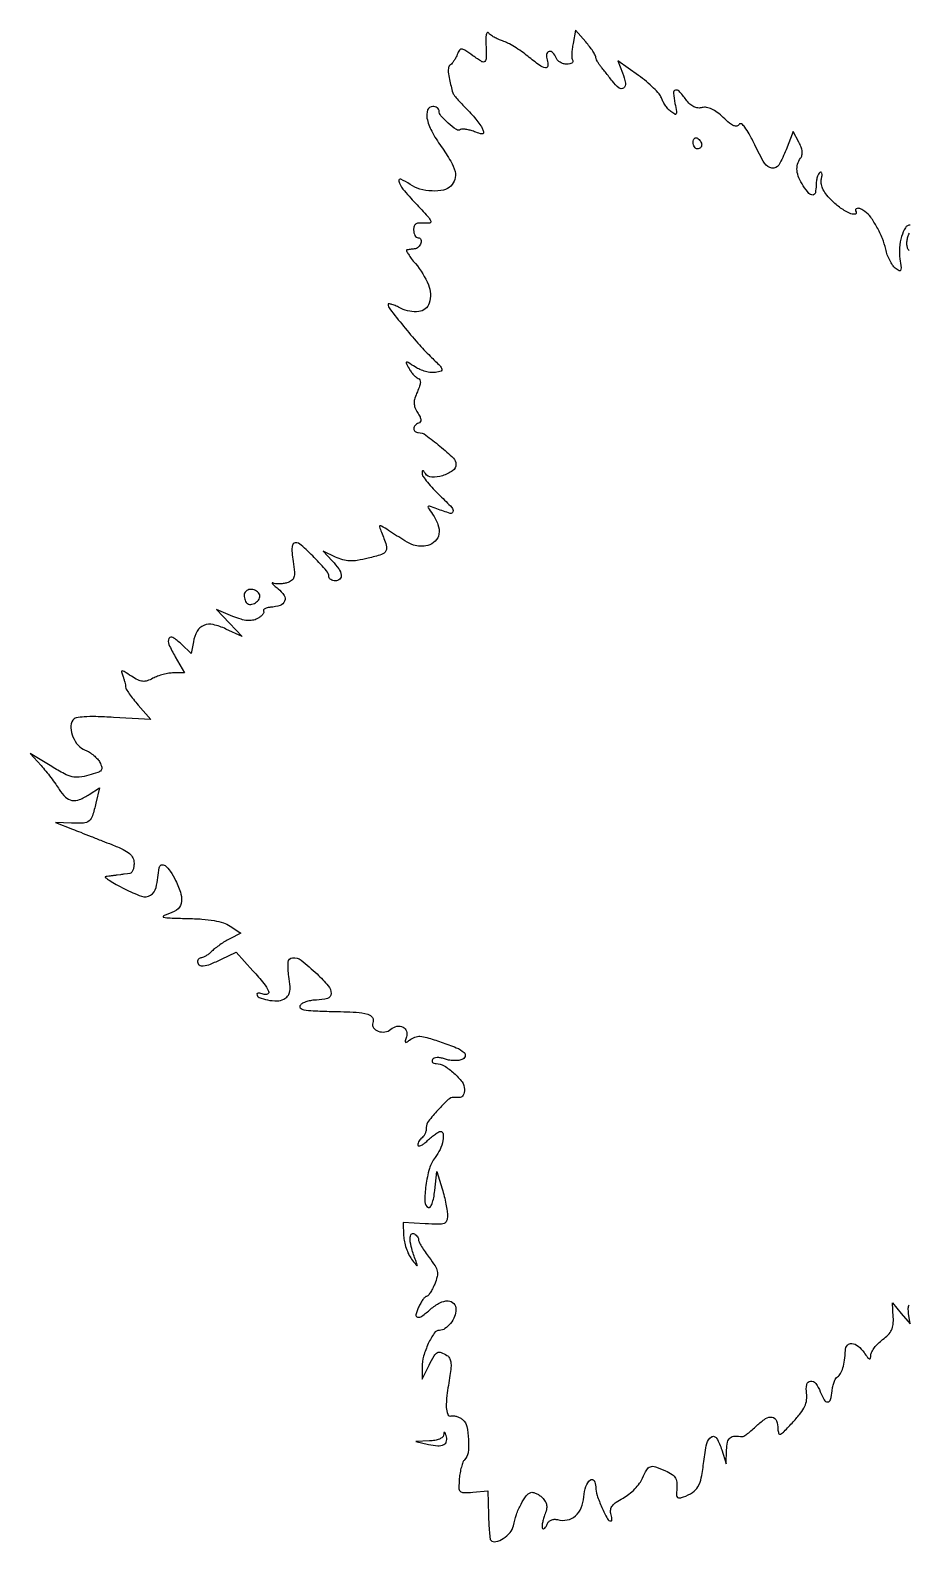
# Model space of a CAD drawing. Extents: x 0 to 414, y 0 to 365.
# Drawn here: x -0.5 to 206.9, y 0.1 to 357 of the extents above; entities that cross this region are included whole.
import ezdxf

# ---------------------------------------------------------------- set-up
doc = ezdxf.new("R2010")
doc.units = 0

msp = doc.modelspace()

# ---------------------------------------------------------------- linework, layer by layer
for points in [[(207.195699, 311, 0.264856), (206.093499, 310.372106, 0.060682), (205.197922, 308.333548, 0.053469), (204.696612, 305.66777, 0.05629), (204.785677, 303.003311, -0.007489), (205.057211, 300.940811, -0.144153), (204.948753, 300.310532, -0.438649), (204.587659, 300.203836, -0.038339), (203.713984, 300.822409, -0.071427), (203.056184, 301.549421, -0.030539), (202.389997, 302.681765, -0.029441), (201.815991, 303.995723, -0.034213), (201.433136, 305.304431, 0.041824), (200.650753, 307.835424, 0.029835), (199.378491, 310.516599, 0.030045), (197.904192, 312.853699, 0.081474), (196.523098, 314.234687, 0.050478), (195.523474, 314.80956, 0.122837), (194.692174, 314.957898, 0.33305), (194.346078, 314.659902, 0.195049), (194.442363, 314.093259, -0.56732), (194.161193, 313.551215, -0.130093), (192.878223, 313.809331, -0.043414), (190.527084, 315.231624, -0.044028), (188.468801, 317.032565, -0.0303), (187.295231, 318.416294, -0.055735), (186.547699, 319.687846, -0.070484), (186.211459, 320.859899, -0.098926), (186.275002, 321.943605, 0.032818), (186.420151, 322.69766, 0.091628), (186.388948, 323.233267, 0.232279), (186.197109, 323.462232, 0.247502), (185.906741, 323.442363, 0.139008), (185.557614, 323.060754, 0.042862), (185.266355, 322.329544, 0.039157), (185.066848, 321.416454, 0.034224), (185, 320.440983, -0.047171), (184.830134, 318.644437, -0.342188), (184.221394, 318.107448, -0.236913), (183.312631, 318.493586, -0.029977), (181.994437, 320.25, -0.042684), (180.957414, 322.154727, -0.078461), (180.510297, 323.858414, -0.094763), (180.646872, 325.390435, -0.091649), (181.338506, 326.784089, 0.107095), (181.668606, 327.503712, 0.079571), (181.719345, 328.379209, 0.062877), (181.482077, 329.408749, 0.03484), (180.953411, 330.587052), (179.605351, 333.105926), (177.925282, 328.802963, -0.039047), (176.177827, 325.188192, -0.309022), (174.584545, 324.432222, -0.222212), (172.864915, 325.592916, -0.023477), (170.513491, 329.971773, 0.012477), (169.217582, 332.517829, 0.038658), (168.172809, 334.13696, 0.081063), (167.383138, 334.885561, 0.426971), (166.860359, 334.774055, -0.206304), (166.319467, 334.395756, -0.154173), (165.587385, 334.47107, -0.071012), (164.564344, 335.098639, -0.017991), (163.105104, 336.399304, 0.028782), (161.675348, 337.619385, 0.052575), (160.364444, 338.412029, 0.067138), (159.1761, 338.785764, 0.107008), (158.11609, 338.740609, -0.089625), (157.124605, 338.664108, -0.089156), (156.167076, 338.939045, -0.074794), (155.235745, 339.58549, -0.042677), (154.320966, 340.608869, 0.021659), (152.665665, 342.625006, 0.297325), (151.793867, 342.85884, 0.350629), (151.341015, 342.168207, 0.025361), (151.693655, 339.75, -0.006984), (152.051777, 337.799143, -0.162485), (151.966122, 337.249417, -0.444192), (151.632535, 337.161374, -0.027561), (150.70738, 337.840305, -0.041396), (150.040234, 338.488436, -0.02747), (149.38368, 339.330596, -0.027666), (148.832731, 340.225318, -0.047358), (148.490001, 341.031505, 0.102025), (147.970077, 341.95953, 0.020102), (146.655939, 343.358275, 0.020546), (144.963939, 344.888675, 0.017806), (143.07132, 346.353294), (138.240091, 349.824186), (139.324877, 346.950258, -0.045523), (139.993126, 344.535145, -0.273942), (139.557669, 343.363373, -0.356934), (138.484498, 343.369225, -0.056652), (136.914272, 345, 0.001674), (136.108283, 346.045717, 0.00152), (135.26896, 347.120414, 0.00152), (134.512125, 348.077439, 0.004892), (134.000351, 348.707794, -0.028772), (133.617409, 349.228401, -0.028106), (133.293494, 349.793509, -0.029283), (133.066917, 350.320972, -0.086625), (132.998779, 350.707794, 0.13293), (132.875403, 351.160883, 0.014775), (132.301098, 352.077501, 0.017157), (131.533948, 353.144007, 0.013105), (130.625412, 354.258167), (128.253267, 357.016333), (127.631092, 353.905461, 0.020782), (127.433638, 352.648683, 0.024358), (127.354583, 351.444827, 0.024344), (127.38668, 350.436142, 0.118826), (127.563476, 349.897294, -0.217366), (127.606263, 349.558158, -0.176147), (127.381724, 349.26358, -0.098005), (126.875348, 349.06402, -0.045035), (126.166006, 349, -0.07063), (125.376744, 349.11205, -0.063468), (124.618302, 349.440625, -0.066821), (124.003891, 349.926422, -0.100819), (123.638374, 350.5, 0.097096), (122.884726, 351.702106, 0.267873), (121.962773, 351.981009, 0.314134), (121.377472, 351.330072, 0.108154), (121.5, 350, -0.093871), (121.671941, 348.575702, -0.449987), (121.101767, 348.134961, -0.112111), (119.686532, 348.751616, -0.013443), (116.977844, 350.858597, 0.019057), (115.462942, 352.009924, 0.016364), (113.787242, 353.105486, 0.016672), (112.199191, 353.999978, 0.044677), (111, 354.493379, -0.028241), (109.984897, 354.872578, -0.026906), (109.001903, 355.369154, -0.027937), (108.182998, 355.902675, -0.080258), (107.708607, 356.384781, 0.373709), (107.426198, 356.453401, 0.210085), (107.188554, 356.159365, 0.057538), (107.056656, 355.290383, 0.019112), (107.059924, 354, -0.006922), (107.154793, 350.475259, -0.205188), (106.82093, 349.666943, -0.345096), (106.121024, 349.58982, -0.015983), (103.995873, 351.002939, 0.008936), (102.103095, 352.300372, 0.124827), (101.328698, 352.569663, 0.280067), (100.809223, 352.312387, 0.052758), (100.318815, 351.321033, -0.030615), (99.990727, 350.576737, -0.027118), (99.562059, 349.846145, -0.028096), (99.102633, 349.23039, -0.070833), (98.687594, 348.857334, 0.192976), (98.254608, 348.222785, 0.075184), (98.181745, 347.143889, 0.036605), (98.458893, 345.379785, 0.007139), (99.23459, 342.254498, 0.104779), (99.456521, 341.813627, 0.00834), (100.294531, 340.802055, 0.011008), (101.350303, 339.623568, 0.008214), (102.563814, 338.369519, -0.013958), (103.806601, 337.055339, -0.014689), (104.952431, 335.6955, -0.014462), (105.869819, 334.468225, -0.061721), (106.299281, 333.662469, -0.052078), (106.511834, 332.870938, -0.371273), (106.319409, 332.558989, -0.156111), (105.761983, 332.56046, -0.012741), (104.368218, 333.050103, 0.02426), (103.341225, 333.384534, 0.029619), (102.352519, 333.592254, 0.030534), (101.521996, 333.664535, 0.145856), (101.067528, 333.541734, -0.298124), (100.097723, 333.566853, -0.030129), (98.191477, 335.063489, -0.032528), (96.455967, 336.818116, -0.180649), (96, 338.038955, 0.153797), (95.884529, 338.405479, 0.097958), (95.559375, 338.717693, 0.080496), (95.07355, 338.928363, 0.062209), (94.5, 339, 0.310334), (93.308958, 338.181977, 0.145045), (93.15386, 336.224604, 0.070509), (94.262843, 333.184584, 0.031879), (96.5, 329.57078, -0.019924), (98.77935, 326.078126, -0.074558), (99.771779, 323.660524, -0.129494), (99.740482, 321.805472, -0.128443), (98.8, 320.2, -0.147782), (97.058663, 319.266809, -0.060118), (94.35047, 319.053985, -0.057652), (91.468973, 319.509675, -0.084951), (89.157839, 320.601999, 0.049033), (87.000322, 321.81741, 0.637475), (86.481657, 321.362505, 0.104008), (87.467265, 319.521409, 0.01331), (90.459453, 316.146802, -0.00371), (93.358861, 313.000628, -0.079415), (94.0486, 311.944836, -0.488821), (93.802777, 311.483011, -0.070532), (92.560709, 311.443879, 0.036401), (91.313505, 311.489502, 0.129981), (90.555991, 311.259551, 0.17589), (90.141398, 310.73554, 0.080455), (90, 309.862487, 0.056226), (90.080368, 309.150067, 0.075683), (90.318229, 308.547105, 0.094922), (90.67004, 308.142815, 0.167906), (91.083333, 308, -0.295239), (91.688854, 307.608311, -0.191913), (91.7261, 306.747612, -0.123078), (91.104243, 305.800301, -0.160929), (90.166667, 305.375, 0.004579), (89.676813, 305.317974, 0.004101), (89.169721, 305.25, 0.004114), (88.715405, 305.181485, 0.012813), (88.411106, 305.125, 0.492387), (88.312465, 304.918991, 0.022468), (88.755773, 304.132829, 0.022855), (89.459986, 303.112435, 0.012433), (90.411398, 301.922928, -0.074849), (93.497605, 296.890178, -0.179124), (93.696746, 292.580785, -0.297796), (91.231405, 290.572364, -0.142832), (87.038236, 291.331039, 0.013141), (85.872582, 291.874774, 0.024082), (84.892482, 292.245956, 0.024366), (84.159029, 292.445121, 0.479122), (84, 292.31726, 0.167119), (84.379966, 291.212195, 0.004544), (87.605621, 287.15274, 0.010306), (90.999763, 283.132379, 0.019036), (93.944894, 280.032578, -0.004892), (96.230286, 277.759505, -0.116337), (96.698604, 276.989947, -0.408492), (96.467303, 276.52375, -0.045032), (95.192184, 276.205451, -0.068181), (94.126662, 276.18577, -0.035854), (92.823399, 276.435548, -0.034873), (91.501494, 276.889447, -0.044922), (90.368999, 277.493878, 0.003121), (88.684506, 278.582634, 0.201286), (88.347474, 278.640589, 0.484579), (88.253376, 278.441413, 0.007571), (88.915356, 277.158158, 0.031562), (89.402164, 276.372117, 0.031174), (89.985897, 275.650164, 0.032768), (90.576186, 275.085713, 0.094218), (91.068818, 274.810394, -0.195897), (91.471768, 274.464995, -0.13405), (91.598194, 273.868168, -0.070827), (91.413982, 272.955598, -0.021734), (90.886002, 271.649147, 0.028398), (90.287895, 270.110492, 0.08151), (90.115664, 268.98088, 0.092781), (90.32248, 267.941362, 0.044235), (90.941966, 266.72132, -0.025397), (91.509715, 265.70025, -0.095138), (91.702426, 264.995646, -0.182097), (91.564325, 264.520716, -0.152624), (91.13624, 264.21208, 0.126754), (90.336425, 263.694995, 0.184836), (90.029064, 262.923608, 0.231424), (90.338008, 262.269431, 0.170304), (91.106096, 262, -0.158598), (92.850439, 261.432425, -0.01748), (96.203278, 258.808124, -0.015796), (99.387365, 255.954874, -0.204937), (100, 254.522959, -0.243173), (99.206956, 252.988769, -0.079728), (96.853715, 251.830167, -0.080308), (94.270136, 251.471055, -0.250646), (92.790075, 252.305426, 0.01614), (92.402921, 252.873069, 0.232679), (92.192964, 252.983104, 0.384166), (92.053677, 252.863852, 0.029042), (92.015313, 252.32519, 0.159005), (92.222665, 251.660382, 0.015515), (93.252936, 250.30156, 0.018427), (94.623311, 248.728384, 0.013565), (96.25, 247.085969, -0.010334), (99.019967, 244.325135, -0.255601), (99.294243, 243.318044, -0.433126), (98.613665, 242.929509, -0.01615), (95.511443, 243.995649, 0.005113), (93.761183, 244.64069, 0.308506), (93.452578, 244.560042, 0.33835), (93.432998, 244.255378, 0.005669), (94.446343, 242.773143, -0.064931), (95.750361, 240.276494, -0.125364), (95.978929, 238.048405, -0.163431), (95.121863, 236.366145, -0.133204), (93.34907, 235.372763, -0.062439), (91.546302, 235.153213, -0.089982), (89.970001, 235.444955, -0.046873), (87.951506, 236.435398, -0.006685), (84.048118, 238.900132, 0.004509), (82.441588, 239.924353, 0.202684), (82.059325, 239.985491, 0.444007), (81.932941, 239.750655, 0.011395), (82.411571, 238.497288, -0.018948), (83.542412, 235.396278, -0.197157), (83.439461, 234.071037, -0.200315), (82.436555, 233.211534, -0.019631), (79.303905, 232.331385, -0.017595), (76.705009, 231.806034, -0.050127), (74.864779, 231.687915, -0.062544), (73.279099, 231.945434, -0.041489), (71.557449, 232.61093), (68.614898, 234.038825), (70.807449, 231.704961, -0.037018), (72.321116, 229.83386, -0.11552), (72.912367, 228.336926, -0.254896), (72.567514, 227.400973, -0.181612), (71.5, 227, -0.060025), (70.926372, 227.069114, -0.078813), (70.440625, 227.272834, -0.097007), (70.115348, 227.574542, -0.158703), (70, 227.928798, 0.182636), (69.458229, 229.362523, 0.013489), (66.54942, 232.487691, 0.013333), (63.475042, 235.454532, 0.187382), (62.07065, 236, 0.261649), (61.57474, 235.721419, 0.107054), (61.312779, 234.966126, 0.052575), (61.292306, 233.645687, 0.014826), (61.537466, 231.598726, -0.013552), (61.846711, 229.071225, -0.092713), (61.734137, 227.827305, -0.172044), (61.204108, 227.078404, -0.076853), (60.107687, 226.534179, -0.040397), (59.2151, 226.328401, -0.035581), (58.261957, 226.257068, -0.037287), (57.390013, 226.319056, -0.083172), (56.758949, 226.522229, 0.30229), (56.612805, 226.506136, 0.424538), (56.604191, 226.385096, 0.031208), (57.111818, 225.886433, 0.007852), (58, 225.140769, -0.076838), (59.419488, 223.569636, -0.246349), (59.553611, 222.209357, -0.21809), (58.488992, 221.204466, -0.06306), (56.218359, 220.741495, 0.035774), (55.453166, 220.628427, 0.072146), (54.88425, 220.412816, 0.129818), (54.596482, 220.136835, 0.282604), (54.597286, 219.842588, -0.23669), (54.629383, 219.481874, -0.079514), (54.35211, 219.013778, -0.058701), (53.827094, 218.514711, -0.037868), (53.118469, 218.063403, -0.077398), (51.99187, 217.668796, -0.069396), (50.75429, 217.61449, -0.052276), (49.264334, 217.915236, -0.021998), (47.340461, 218.612317), (43.5, 220.198175), (46.5, 217.00988), (49.5, 213.821585), (45.696127, 215.621695, 0.055861), (42.686919, 216.653763, 0.149936), (40.454206, 216.477321, 0.173901), (38.91122, 215.121622, 0.080909), (38, 212.578799), (37.5, 209.87148), (35.183884, 212.036291, 0.043051), (33.156808, 213.627772, 0.450974), (32.255013, 213.380349, 0.22317), (32.231815, 211.978547, 0.024914), (33.724238, 209.057986), (35.915837, 205.25), (33.375742, 205.25, 0.039876), (32.231049, 205.158564, 0.023382), (30.884882, 204.877021, 0.023284), (29.556427, 204.46683, 0.036354), (28.46316, 203.980284, -0.041315), (27.095036, 203.387584, -0.106493), (26.030832, 203.26569, -0.093484), (24.927625, 203.588387, -0.027268), (23.390595, 204.479728, 0.004683), (21.696242, 205.567368, 0.133421), (21.203246, 205.71773, 0.50212), (21.033897, 205.504354, 0.026654), (21.345257, 204.542657, -0.015293), (21.59589, 203.824606, -0.014401), (21.807669, 203.078127, -0.014532), (21.956931, 202.406162, -0.047414), (22, 201.953009, 0.140046), (22.146903, 201.438815, 0.013088), (22.879196, 200.327747, 0.016002), (23.846672, 199.030805, 0.011905), (24.993009, 197.660744), (27.986018, 194.251895), (19.132824, 194.756681, 0.00792), (15.002507, 194.926597, 0.024098), (12.194871, 194.862259, 0.031837), (10.311978, 194.606992, 0.207613), (9.545672, 194.073898, 0.152737), (9.095023, 192.312275, 0.085103), (9.588311, 190.131785, 0.082005), (10.81154, 188.162917, 0.122585), (12.467127, 187.012498, -0.048838), (13.468717, 186.515114, -0.034684), (14.484263, 185.777989, -0.035184), (15.363592, 184.929522, -0.060454), (15.947935, 184.097284, -0.060416), (16.389911, 182.960168, -0.246286), (16.224199, 182.26167, -0.13242), (15.42944, 181.727698, -0.014722), (13.322089, 181.078488, -0.037011), (11.086389, 180.635957, -0.088437), (9.403247, 180.728609, -0.065374), (7.563704, 181.425153, -0.013642), (4.563352, 183.142282), (-0.5, 186.226422), (2.067858, 183.363211, -0.012045), (3.175457, 182.066699, -0.008057), (4.382308, 180.533256, -0.008116), (5.504455, 179.008441, -0.01579), (6.340911, 177.75, 0.061476), (7.818502, 175.914718, 0.151978), (9.343329, 175.14302, 0.139233), (11.128489, 175.33987, 0.048419), (13.442048, 176.553985), (15.813729, 178.107971), (14.994308, 174.474762, -0.020508), (14.195614, 171.506303, -0.147031), (13.371706, 170.291121, -0.158852), (12.045553, 169.779899, -0.025068), (9.21466, 169.772141), (5.5, 169.948296), (9.5, 168.366267, 0.000004), (11.40449, 167.613048, 0.000002), (13.867187, 166.639096, 0.000002), (16.447813, 165.618531, 0.000003), (18.75, 164.708106, -0.015385), (21.465082, 163.536594, -0.064726), (22.959178, 162.584421, -0.112279), (23.72701, 161.575467, -0.10713), (24, 160.315986, -0.04097), (23.926482, 159.420283, -0.056316), (23.70625, 158.643602, -0.070177), (23.383181, 158.090869, -0.196828), (23, 157.875), (22.482615, 157.810327), (21.70625, 157.713281, 0.024922), (20.839051, 157.604881), (20, 157.5, 0.001967), (19.179297, 157.394131, 0.002024), (18.367188, 157.282773, 0.001956), (17.663795, 157.180613, 0.008595), (17.25, 157.111569, 0.662131), (17.208886, 156.926462, 0.013922), (18.25869, 156.220812, 0.014562), (19.779698, 155.319711, 0.007443), (21.73703, 154.273599, 0.034417), (25.761978, 152.537898, 0.224777), (27.893658, 152.760118, 0.205607), (29.190297, 154.579611, 0.028717), (29.92569, 159.25, -0.29526), (30.439692, 159.89485, -0.250638), (31.313249, 159.747119, -0.081199), (32.556808, 158.412429, -0.032856), (33.801645, 156.25, -0.040819), (35.064224, 153.042938, -0.135955), (35.116275, 150.80036, -0.18304), (34.032818, 149.247255, -0.086731), (31.777009, 148.222023, 0.079895), (30.925107, 147.848716, 0.6726), (30.979174, 147.561166, 0.041724), (32.518382, 147.379718, 0.003704), (36.426126, 147.276003, -0.012963), (40.044272, 147.112888, -0.025757), (42.891891, 146.762357, -0.032677), (45.094266, 146.225002, -0.068958), (46.680483, 145.4737), (49.205494, 143.819249), (46.577548, 142.455854, 0.018726), (45.458221, 141.820861, 0.013818), (44.267357, 141.038752, 0.014007), (43.181578, 140.2358, 0.030166), (42.403373, 139.54623, -0.027288), (41.743204, 138.954439, -0.029465), (41.03858, 138.454205, -0.030782), (40.388667, 138.101765, -0.109271), (39.928571, 138, 0.106871), (39.57429, 137.9234, 0.099464), (39.272768, 137.70625, 0.095921), (39.070624, 137.381754, 0.091722), (39, 137, 0.260575), (39.397383, 136.289261, 0.167609), (40.342614, 136.078841, 0.066095), (42.036823, 136.502588, 0.016497), (44.65967, 137.642793), (48.121599, 139.285585), (52.060799, 134.932817, -0.012691), (54.651942, 131.919326, -0.068135), (55.778431, 130.076781, -0.409059), (55.518452, 129.394179, -0.201856), (54.5, 129.361626, 0.027721), (53.924666, 129.546544, 0.051483), (53.440625, 129.621025, 0.080408), (53.11261, 129.584575, 0.336852), (53, 129.436391, 0.305984), (53.556428, 128.612277, 0.047989), (55.536213, 128.027646, 0.048382), (57.769903, 127.815827, 0.120834), (59.350224, 128.206988, 0.088483), (60.266964, 128.917963, 0.130038), (60.731801, 129.819591, 0.075947), (60.821951, 131.187996, 0.015759), (60.538951, 133.588822, -0.050852), (60.380272, 136.945802, -0.373847), (61.411697, 138.009699, -0.191048), (63.418905, 137.40597, -0.020233), (67.195712, 134.158522, -0.029523), (69.865494, 131.355903, -0.182893), (70.517378, 129.514877, -0.326204), (69.646748, 128.374639, -0.072134), (67.063428, 128, 0.039917), (65.908444, 127.907646, 0.038527), (64.768601, 127.632812, 0.041104), (63.804891, 127.230151, 0.100574), (63.209198, 126.75, 0.4017), (63.252461, 126.150431, 0.136676), (64.11219, 125.721096, 0.036815), (66.280594, 125.464277, 0.005849), (70.56137, 125.324705, -0.007328), (76.424551, 125.116175, -0.055124), (79.161277, 124.67356, -0.185757), (80.273698, 123.849101, -0.237329), (80.398855, 122.597017, 0.246929), (80.532683, 121.465876, 0.157911), (81.605593, 120.640682, 0.12067), (83.211235, 120.475995, 0.139585), (84.614013, 121.094623, -0.121104), (86.071728, 121.801819, -0.168274), (87.500607, 121.625509, -0.204762), (88.331603, 120.660001, -0.167916), (88.29591, 119.287854, 0.014403), (87.975734, 118.352888, 0.285807), (88.04902, 118.072492, 0.343525), (88.311991, 118.047012, 0.017723), (89.062769, 118.561352, -0.065004), (90.318195, 119.257426, -0.110815), (91.497771, 119.442585, -0.056977), (93.133916, 119.146783, -0.007509), (96.5, 118.077029, -0.016411), (100.077325, 116.748671, -0.07996), (101.916465, 115.626275, -0.318839), (102.146494, 114.710024, -0.21709), (101.34695, 113.931743, -0.06204), (100.479386, 113.737323, -0.034279), (99.392003, 113.706864, -0.03361), (98.268708, 113.828338, -0.045665), (97.285402, 114.096439, 0.040338), (96.359628, 114.359461, 0.061096), (95.525601, 114.421412, 0.078005), (94.870908, 114.286249, 0.165983), (94.476385, 113.961789, 0.129612), (94.365014, 113.596313, 0.189683), (94.474923, 113.282526, 0.145451), (94.804962, 113.070936, 0.070421), (95.306124, 113, -0.137169), (97.212941, 112.466856, -0.047911), (99.517157, 110.747603, -0.047635), (101.424374, 108.653928, -0.162311), (102, 106.92742, -0.04991), (101.926194, 106.189867, -0.069894), (101.70625, 105.56618, -0.090047), (101.381766, 105.146534, -0.185325), (101, 105, -0.000376), (100.580194, 105.000316, -0.000339), (100.145749, 105.001263, -0.000339), (99.756419, 105.002641, -0.001079), (99.496168, 105.0043, 0.191921), (98.149465, 104.480887, 0.020152), (95.723863, 102.031761, 0.021175), (93.509346, 99.391524, 0.16538), (93, 97.893719, -0.050992), (92.925861, 97.168648, -0.048019), (92.70625, 96.458094, -0.051581), (92.383285, 95.86521, -0.104215), (92, 95.5, 0.070861), (91.61743, 95.180984, 0.052792), (91.29375, 94.735895, 0.053339), (91.073845, 94.239074, 0.077687), (91, 93.766669, 0.38463), (91.205211, 93.53937, 0.133581), (91.67987, 93.617695, 0.057122), (92.424845, 94.067551, 0.02421), (93.314451, 94.825686, -0.013682), (94.250897, 95.658391, -0.018079), (95.150412, 96.361295, -0.015619), (95.926104, 96.887343, -0.142117), (96.314451, 97, -0.375992), (96.969601, 96.426223, -0.082638), (96.91653, 94.802137, -0.05907), (96.233797, 92.710958, -0.058301), (95.078806, 90.827315, 0.096438), (93.739569, 88.218272, 0.03733), (92.899404, 84.224171, 0.032769), (92.641511, 80.39167, 0.284532), (93.5, 79, 0.376675), (93.924148, 79.111393, 0.058748), (94.355263, 79.947368, 0.04087), (94.735305, 81.283703, 0.021184), (95, 83), (95.5, 87.5), (96.75, 83.38398, -0.013057), (97.228522, 81.646358, -0.01185), (97.632812, 79.82918, -0.011959), (97.917036, 78.186248, -0.036863), (98, 77.062475, -0.084736), (97.793402, 75.852157, -0.225752), (97.191337, 75.246224, -0.092823), (95.914788, 75.04097, -0.008868), (92.75, 75.178495), (87.5, 75.5), (87.63902, 72.327489, 0.042601), (87.818572, 70.942716, 0.028543), (88.246573, 69.403204, 0.028772), (88.837318, 67.94856, 0.049294), (89.512064, 66.827489, 0.003277), (90.500831, 65.518317, 0.150012), (90.772463, 65.324569, 0.619163), (90.876148, 65.428588, 0.008624), (90.494447, 66.5, -0.018573), (89.553362, 69.317653, -0.049332), (89.160037, 71.400746, -0.11256), (89.319259, 72.563066, -0.402962), (89.933475, 72.855508, -0.067126), (90.398318, 72.627628, -0.065049), (90.791763, 72.282712, -0.070242), (91.057392, 71.878035, -0.111379), (91.146995, 71.475, 0.119526), (91.280413, 70.917367, 0.014786), (91.886457, 69.814141, 0.016776), (92.702022, 68.528917, 0.013151), (93.668529, 67.19016, -0.01978), (95.050789, 65.221047, -0.091855), (95.575784, 63.941296, -0.11289), (95.552401, 62.692859, -0.037303), (94.975213, 60.94016, -0.019488), (94.456404, 59.813891, -0.027924), (93.904143, 58.863672, -0.027006), (93.387147, 58.163914, -0.223748), (93.039195, 58, 0.204531), (92.692736, 57.85209, 0.031226), (92.197387, 57.265625, 0.030663), (91.670636, 56.457465, 0.022204), (91.181954, 55.5, 0.041227), (90.531848, 53.69167, 0.439964), (90.905419, 53.104, 0.205837), (91.934713, 53.34544, 0.019513), (94, 55, -0.057347), (96.186077, 56.495196, -0.124949), (98.147469, 56.968336, -0.212889), (99.459717, 56.364257, -0.181934), (100, 54.928571, -0.099214), (99.669873, 53.281242, -0.068661), (98.701899, 51.639242, -0.072396), (97.40164, 50.412089, -0.15419), (96.097109, 50, 0.250237), (94.877284, 49.348728, 0.038025), (93.472904, 46.861304, 0.040916), (92.370928, 43.899372, 0.070749), (92.02277, 41.29966), (92.04554, 38.5), (93.647673, 41.75, -0.015531), (94.825556, 43.963303, -0.136625), (95.607224, 44.735198, -0.222367), (96.487396, 44.796846, -0.049281), (97.872839, 44.099751, -0.127681), (98.462178, 43.469868, -0.087703), (98.774421, 42.537672, -0.05817), (98.816822, 41.214786, -0.021604), (98.579943, 39.365064, 0.009647), (97.858276, 34.63105, 0.040201), (97.70947, 31.75131, 0.093315), (98.046302, 30.20755, 0.358587), (98.85526, 29.785087, -0.083405), (99.475655, 29.81048, -0.045454), (100.222117, 29.646404, -0.043655), (100.971441, 29.334473, -0.0528), (101.60526, 28.912642, -0.168874), (102.566414, 27.321779, -0.040896), (102.961898, 24.22803, -0.040908), (102.848458, 21.110572, -0.168379), (102.035782, 19.435782, 0.10262), (101.644695, 18.839994, 0.025633), (101.270855, 17.730855, 0.025105), (100.966093, 16.39094, 0.022915), (100.785782, 14.985782, 0.017332), (100.681701, 12.779616, 0.20296), (101.000577, 11.999426, 0.201888), (101.783675, 11.683101, 0.01713), (104, 11.791297), (107.5, 12.082594), (107.663317, 6.461313, 0.006124), (107.753459, 4.279617, 0.0092), (107.890389, 2.379555, 0.004721), (108.049793, 0.787342, 0.170672), (108.206987, 0.459679, 0.257666), (109.412788, 0.111592, 0.086298), (111.164827, 0.843053, 0.076001), (112.773662, 2.252327, 0.125663), (113.554239, 3.869492, -0.034721), (114.276192, 6.487295, -0.035275), (115.350507, 8.965654, -0.036058), (116.554463, 10.922175, -0.158261), (117.633929, 11.714467, -0.131635), (118.181382, 11.745968, -0.053392), (118.898439, 11.515509, -0.047911), (119.658503, 11.086963, -0.044092), (120.34632, 10.510823, -0.05789), (121.06374, 9.604812, -0.103981), (121.384822, 8.716614, -0.090283), (121.343228, 7.687987, -0.035722), (120.934413, 6.327492, 0.021803), (120.591917, 5.29302, 0.030283), (120.383143, 4.339624, 0.030645), (120.310511, 3.567209, 0.207369), (120.448483, 3.218184, 0.265321), (120.688116, 3.152712, 0.126433), (120.977504, 3.31213, 0.074128), (121.279304, 3.694826, 0.038361), (121.541044, 4.246364, -0.102034), (121.908601, 4.820093, -0.097145), (122.478996, 5.213662, -0.090705), (123.190785, 5.379859, -0.076209), (123.96235, 5.299595, 0.113284), (126.231473, 5.231112, 0.129904), (128.176238, 6.179663, 0.115889), (129.551016, 8.073588, 0.078364), (130.189812, 10.675672, -0.057017), (130.689811, 13.164793, -0.141056), (131.719336, 14.694437, -0.463833), (132.588498, 14.544819, -0.133721), (133, 13.033673, 0.080618), (133.322816, 11.044541, 0.024703), (134.430528, 8.19849, 0.017584), (135.750808, 5.504819, 0.276732), (136.593068, 5, 0.338588), (136.760183, 5.127819, 0.069379), (136.81018, 5.521347, 0.047475), (136.748626, 6.094177, 0.026358), (136.571476, 6.774798, -0.126076), (136.518941, 7.703579, -0.119206), (136.915832, 8.565302, -0.076353), (137.845542, 9.430512, -0.025773), (139.431889, 10.393387, 0.043309), (140.830194, 11.310637, 0.032468), (142.200482, 12.541978, 0.033199), (143.345782, 13.881296, 0.062179), (144.049121, 15.118589, -0.03146), (145.019014, 17.098045, -0.188173), (145.895365, 17.807153, -0.163089), (147.095546, 17.789115, -0.022295), (149.452947, 16.839485, -0.040079), (151.037712, 15.957935, -0.128201), (151.835966, 15.062404, -0.114938), (152.142626, 13.831409, -0.029095), (152.053612, 11.757769, 0.058178), (152.065613, 10.965776, 0.21559), (152.322972, 10.551661, 0.190523), (152.831653, 10.441362, 0.045094), (153.688458, 10.663004, 0.05835), (155.836571, 11.726827, 0.118763), (157.123624, 13.086464, 0.083001), (157.914809, 15.214591, 0.018695), (158.50526, 19.045322, -0.024423), (159.206731, 23.274157, -0.200268), (160.300869, 24.844561, -0.427717), (161.519484, 24.544571, -0.052714), (162.753252, 21.75), (163.795824, 18.5), (163.897912, 21.75, -0.043458), (164.120529, 23.623606, -0.166364), (164.711065, 24.620415, -0.171906), (165.774732, 25.027806, -0.047086), (167.59346, 24.902449, 0.193849), (167.951538, 24.982533, 0.012233), (168.842517, 25.628673, 0.016564), (169.886643, 26.481743, 0.011457), (171.012199, 27.511688, -0.0463), (173.098125, 29.169196, -0.187617), (174.657555, 29.498306, -0.271539), (175.655554, 28.669207, -0.086491), (176.004778, 26.690983, 0.083215), (176.171253, 25.710756, 0.447117), (176.612588, 25.526442, 0.090066), (177.473509, 26.14751, 0.005833), (179.595564, 28.40475, 0.019811), (181.352288, 30.476676, 0.056253), (182.342668, 32.087495, 0.076972), (182.775238, 33.562737, 0.06944), (182.76398, 35.15475, -0.0832), (182.805697, 37.210627, -0.330891), (183.677547, 38.015364, -0.265068), (184.916486, 37.474037, -0.069443), (186, 35.5, 0.037589), (186.910093, 33.559108, 0.289365), (187.754875, 33.104327, 0.323229), (188.448284, 33.682189, 0.042076), (188.786745, 35.693982, -0.033956), (188.950378, 36.773315, -0.03697), (189.256065, 37.789344, -0.039881), (189.647446, 38.608169, -0.123529), (190.071337, 39.044089, 0.130684), (190.785183, 39.79918, 0.051896), (191.336887, 41.127227, 0.040271), (191.724246, 42.948749, 0.021339), (191.923489, 45.25, -0.164409), (192.408635, 46.502319, -0.252254), (193.463953, 46.925172, -0.147973), (194.909465, 46.302209, -0.065338), (196.325576, 44.75, 0.011), (197.166921, 43.598707, 0.144092), (197.589135, 43.289896, 0.446212), (197.847874, 43.429276, 0.051499), (197.947548, 44.166593, -0.115038), (198.1548, 44.944008, -0.040097), (198.783726, 45.925754, -0.037282), (199.675575, 46.933559, -0.035582), (200.720456, 47.814901, 0.04009), (202.058657, 48.964431, 0.085416), (202.838195, 50.078499, 0.085531), (203.199887, 51.38806, 0.040283), (203.232114, 53.148308), (203.023315, 56.5), (205.11488, 54.011742), (207.206444, 51.523484), (206.853222, 54.011742, -0.042181), (206.783583, 55.238579, -0.130612), (207.016735, 56.027472, -0.154555)], [(207.01368, 304.896596, -0.085816), (206.610277, 305.573219, -0.079326), (206.453672, 306.31492, -0.04293), (206.487366, 307.249428, -0.041399), (206.68852, 308.218844, -0.051057), (207.03877, 309.072442, 0.033886)]]:
    msp.add_lwpolyline(points, format="xyb")
for points in [[(158, 329.940983, -0.105429), (157.923444, 329.581949, -0.099231), (157.70625, 329.276414, -0.096318), (157.381732, 329.071618, -0.092995), (157, 329, -0.153634), (156.618621, 329.120018, -0.097988), (156.29375, 329.457961, -0.080552), (156.074545, 329.962904, -0.062283), (156, 330.559017, -0.066118), (156.073267, 331.110654, -0.138808), (156.29375, 331.478525, -0.191142), (156.620352, 331.607943, -0.139169), (157, 331.5, -0.06081), (157.382515, 331.193797, -0.051032), (157.70625, 330.7871, -0.053229), (157.926698, 330.346558, -0.089642)], [(50, 223.559017, 0.050179), (50.059136, 222.971245, 0.047705), (50.234338, 222.396494, 0.051353), (50.491943, 221.917963, 0.105582), (50.797746, 221.625, 0.196264), (51.819047, 221.453917, 0.116315), (52.945849, 222.002701, 0.126473), (53.648739, 222.957912, 0.238458), (53.569098, 223.888197, 0.13979), (52.644332, 224.731646, 0.139299), (51.412475, 224.96198, 0.168863), (50.404999, 224.504142, 0.205232)], [(97.078947, 25.25, -0.214512), (96.818131, 24.755908, -0.06823), (96.081256, 24.327881, -0.053212), (95.016818, 24.017577, -0.035251), (93.75, 23.881685), (90.5, 23.76337), (93.5, 23.057216, 0.044251), (95.679322, 22.744028, 0.130676), (97.147995, 23.050303, 0.228836), (97.801583, 23.900488, 0.147314), (97.691447, 25.1625, 0.012418), (97.421113, 25.794126, 0.255251), (97.260875, 25.91386, 0.414496), (97.137412, 25.821169, 0.019467)]]:
    msp.add_lwpolyline(points, format="xyb", close=True)

doc.saveas('drawing.dxf')
